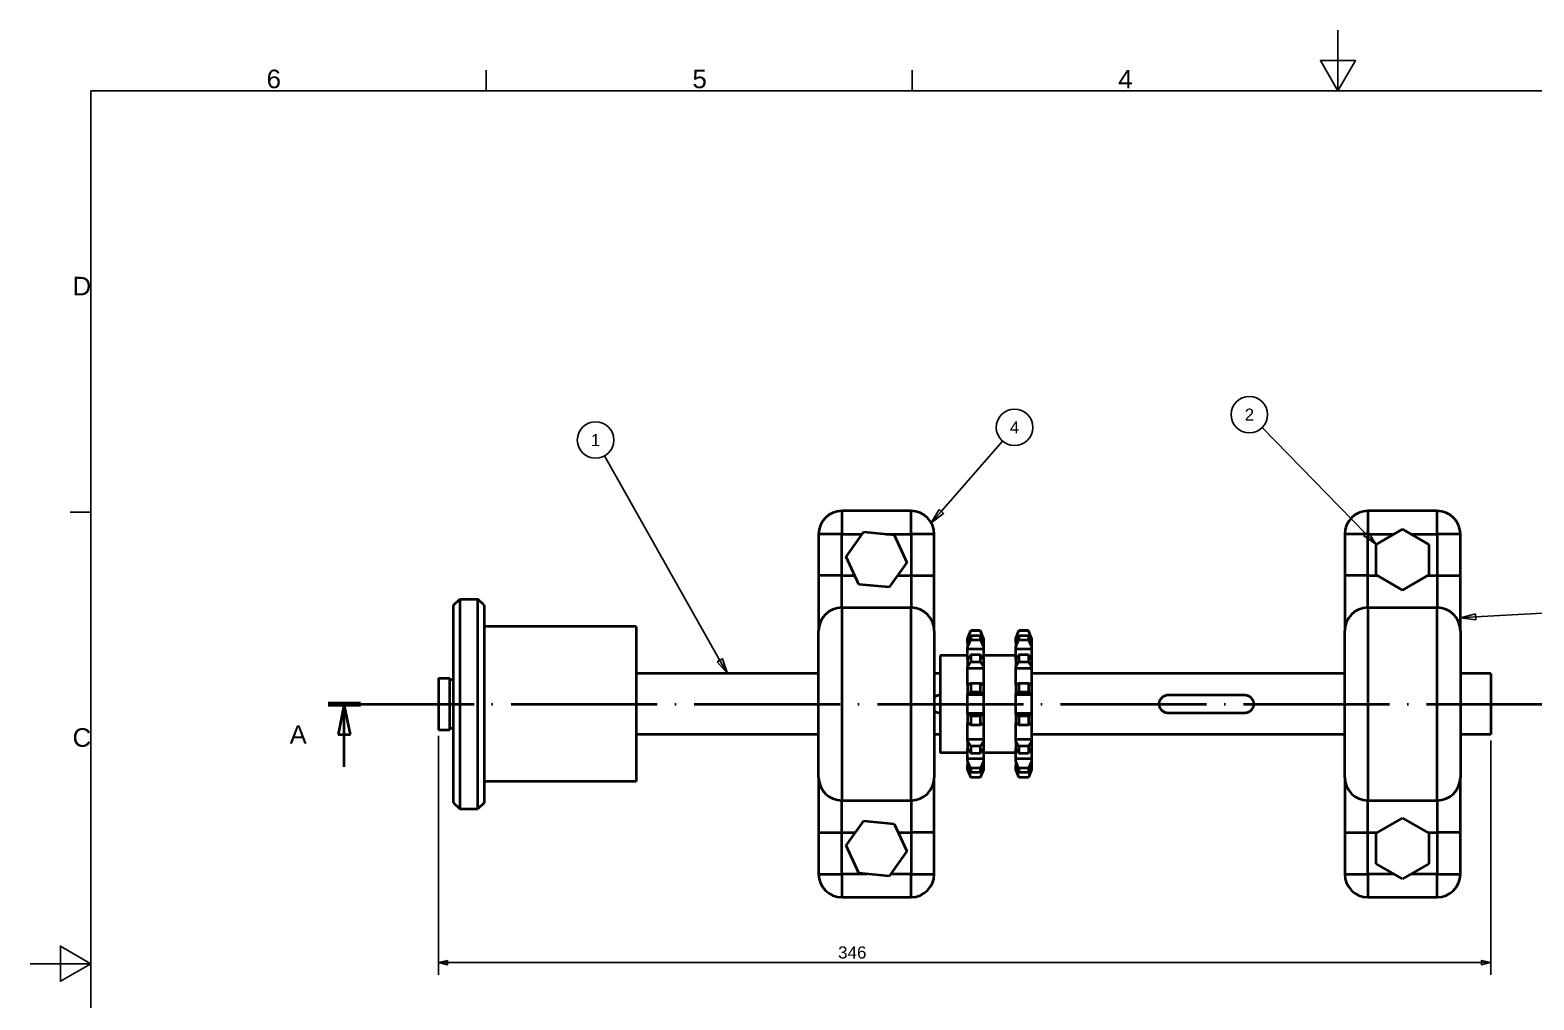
# Paper-space layout 'Middle Roller' of a CAD drawing. Header units: millimetres. Extents: x -10 to 420, y -10 to 297.
# Drawn here: x -9.6 to 237.6, y 137.9 to 297.4 of the extents above; entities that cross this region are included whole.
import ezdxf

# ---------------------------------------------------------------- set-up
doc = ezdxf.new("R2010")
doc.units = ezdxf.units.MM
doc.linetypes.add('ACAD_ISO04W100', pattern=[30, 24, -3, 0, -3])
doc.linetypes.add('ACAD_ISO09W100', pattern=[45, 24, -3, 6, -3, 6, -3])
for name, color, linetype, lineweight in [('2dTransBorder', 255, 'Continuous', 35), ('Dimensions', 5, 'Continuous', 25), ('Leader Lines', 5, 'Continuous', 25), ('Section View Lines', 255, 'ACAD_ISO09W100', 70), ('Tangent Edges', 255, 'Continuous', 50), ('Visible Edges', 255, 'Continuous', 50)]:
    doc.layers.add(name, color=color, linetype=linetype, lineweight=lineweight)
doc.layers.add('Title', color=7, linetype='Continuous')
doc.styles.add('Current-ISO', font='ARIAL.TTF')
doc.styles.add('Text Style29', font='ARIAL.TTF')
doc.styles.add('Text Style31', font='ARIAL.TTF')
doc.styles.add('Text Style5', font='ARIAL.TTF')

# ---------------------------------------------------------------- blocks, each defined once
blk = doc.blocks.new('2dTransSection0')
at = {"color": 179}
for points in [[(47.66, 186.19), (46.66, 191.19), (45.66, 186.19), (47.66, 186.19)], [(251.11, 186.19), (250.11, 191.19), (249.11, 186.19), (251.11, 186.19)]]:
    blk.add_solid(points, dxfattribs=at)
at = {"layer": 'Section View Lines', "color": 179, "linetype": 'ACAD_ISO04W100', "lineweight": 35, "true_color": 0x262659}
for p, q in [((43.99, 191.19), (252.78, 191.19)), ((46.66, 191.19), (45.66, 186.19)), ((46.66, 186.19), (46.66, 191.19)), ((47.66, 186.19), (46.66, 191.19)), ((250.11, 191.19), (249.11, 186.19)), ((250.11, 186.19), (250.11, 191.19)), ((251.11, 186.19), (250.11, 191.19)), ((45.66, 186.19), (47.66, 186.19)), ((46.66, 180.84), (46.66, 186.19)), ((249.11, 186.19), (251.11, 186.19)), ((250.11, 180.84), (250.11, 186.19))]:
    blk.add_line(p, q, dxfattribs=at)
at = {"layer": 'Section View Lines', "color": 179, "linetype": 'ACAD_ISO04W100', "lineweight": 70, "true_color": 0x262659}
for p, q in [((43.99, 191.19), (49.33, 191.19)), ((247.44, 191.19), (252.78, 191.19))]:
    blk.add_line(p, q, dxfattribs=at)
at = {"layer": 'Section View Lines', "color": 179, "linetype": 'ACAD_ISO04W100', "lineweight": 35, "true_color": 0x262659}
for points in [[(47.66, 186.19), (46.66, 191.19), (45.66, 186.19), (47.66, 186.19)], [(251.11, 186.19), (250.11, 191.19), (249.11, 186.19), (251.11, 186.19)]]:
    blk.add_lwpolyline(points, dxfattribs=at)
at = {"layer": 'Section View Lines', "color": 178, "linetype": 'ACAD_ISO04W100', "lineweight": 35, "true_color": 0x000002, "char_height": 3, "attachment_point": 7, "style": 'Text Style31'}
for insert in [(37.68, 184.69), (256.28, 184.69)]:
    blk.add_mtext('A', dxfattribs=dict(at, insert=insert))
blk = doc.blocks.new('2dTransSymbol15')
at = {"color": 179}
for points in [[(63.63, 149.03), (62.13, 148.68), (63.63, 148.33), (63.63, 149.03)], [(233.63, 148.33), (235.13, 148.68), (233.63, 149.03), (233.63, 148.33)]]:
    blk.add_solid(points, dxfattribs=at)
at = {"layer": 'Dimensions', "color": 179, "linetype": 'Continuous', "lineweight": 25, "true_color": 0x262659}
for p, q in [((62.13, 185.94), (62.13, 146.68)), ((235.13, 185.19), (235.13, 146.68)), ((63.63, 149.03), (62.13, 148.68)), ((63.63, 148.68), (62.13, 148.68)), ((62.13, 148.68), (63.63, 148.33)), ((63.63, 148.33), (63.63, 149.03)), ((233.63, 148.68), (63.63, 148.68)), ((235.13, 148.68), (233.63, 149.03)), ((233.63, 149.03), (233.63, 148.33)), ((233.63, 148.68), (235.13, 148.68)), ((233.63, 148.33), (235.13, 148.68))]:
    blk.add_line(p, q, dxfattribs=at)
for points in [[(63.63, 149.03), (62.13, 148.68), (63.63, 148.33), (63.63, 149.03)], [(233.63, 148.33), (235.13, 148.68), (233.63, 149.03), (233.63, 148.33)]]:
    blk.add_lwpolyline(points, dxfattribs=at)
at = {"layer": 'Dimensions', "color": 18, "linetype": 'Continuous', "lineweight": 25, "true_color": 0x000000, "insert": (127.83, 149.32), "char_height": 2, "attachment_point": 7, "style": 'Text Style5'}
blk.add_mtext('346', dxfattribs=at)
blk = doc.blocks.new('2dTransSymbol19')
at = {"color": 179}
blk.add_solid([(107.97, 198.12), (109.63, 196.19), (108.84, 198.62), (107.97, 198.12)], dxfattribs=at)
at = {"layer": 'Leader Lines', "color": 179, "linetype": 'Continuous', "lineweight": 25, "true_color": 0x262659}
for p, q in [((108.4, 198.37), (89.44, 231.99)), ((108.84, 198.62), (107.97, 198.12)), ((107.97, 198.12), (109.63, 196.19)), ((108.4, 198.37), (109.63, 196.19)), ((109.63, 196.19), (108.84, 198.62))]:
    blk.add_line(p, q, dxfattribs=at)
blk.add_lwpolyline([(107.97, 198.12), (109.63, 196.19), (108.84, 198.62), (107.97, 198.12)], dxfattribs=at)
blk.add_circle((87.96, 234.6), 3, dxfattribs=at)
at = {"layer": 'Leader Lines', "color": 18, "linetype": 'Continuous', "lineweight": 25, "true_color": 0x000000, "insert": (87.19, 233.59), "char_height": 2, "attachment_point": 7, "style": 'Text Style29'}
blk.add_mtext('1', dxfattribs=at)
blk = doc.blocks.new('2dTransSymbol20')
at = {"color": 179}
blk.add_solid([(232.6, 206.02), (230.13, 205.38), (232.66, 205.02), (232.6, 206.02)], dxfattribs=at)
at = {"layer": 'Leader Lines', "color": 179, "linetype": 'Continuous', "lineweight": 25, "true_color": 0x262659}
for p, q in [((232.6, 206.02), (230.13, 205.38)), ((232.63, 205.52), (230.13, 205.38)), ((230.13, 205.38), (232.66, 205.02)), ((232.66, 205.02), (232.6, 206.02)), ((232.63, 205.52), (245.68, 206.25))]:
    blk.add_line(p, q, dxfattribs=at)
blk.add_lwpolyline([(232.6, 206.02), (230.13, 205.38), (232.66, 205.02), (232.6, 206.02)], dxfattribs=at)
blk.add_circle((248.66, 206.42), 3, dxfattribs=at)
at = {"layer": 'Leader Lines', "linetype": 'Continuous', "lineweight": 25, "insert": (247.89, 205.42), "char_height": 2, "attachment_point": 7, "style": 'Text Style29'}
blk.add_mtext('4', dxfattribs=at)
blk = doc.blocks.new('2dTransSymbol21')
at = {"color": 179}
blk.add_solid([(214.2, 218.88), (216.3, 217.44), (214.91, 219.58), (214.2, 218.88)], dxfattribs=at)
at = {"layer": 'Leader Lines', "color": 179, "linetype": 'Continuous', "lineweight": 25, "true_color": 0x262659}
for p, q in [((214.55, 219.23), (197.53, 236.63)), ((214.91, 219.58), (214.2, 218.88)), ((214.2, 218.88), (216.3, 217.44)), ((214.55, 219.23), (216.3, 217.44)), ((216.3, 217.44), (214.91, 219.58))]:
    blk.add_line(p, q, dxfattribs=at)
blk.add_lwpolyline([(214.2, 218.88), (216.3, 217.44), (214.91, 219.58), (214.2, 218.88)], dxfattribs=at)
blk.add_circle((195.44, 238.77), 3, dxfattribs=at)
at = {"layer": 'Leader Lines', "linetype": 'Continuous', "lineweight": 25, "insert": (194.67, 237.77), "char_height": 2, "attachment_point": 7, "style": 'Text Style29'}
blk.add_mtext('2', dxfattribs=at)
blk = doc.blocks.new('2dTransSymbol22')
at = {"color": 179}
blk.add_solid([(144.43, 223.19), (143.16, 220.97), (145.18, 222.53), (144.43, 223.19)], dxfattribs=at)
at = {"layer": 'Leader Lines', "color": 179, "linetype": 'Continuous', "lineweight": 25, "true_color": 0x262659}
for p, q in [((144.8, 222.86), (154.87, 234.42)), ((144.43, 223.19), (143.16, 220.97)), ((144.8, 222.86), (143.16, 220.97)), ((143.16, 220.97), (145.18, 222.53)), ((145.18, 222.53), (144.43, 223.19))]:
    blk.add_line(p, q, dxfattribs=at)
blk.add_lwpolyline([(144.43, 223.19), (143.16, 220.97), (145.18, 222.53), (144.43, 223.19)], dxfattribs=at)
blk.add_circle((156.84, 236.68), 3, dxfattribs=at)
at = {"layer": 'Leader Lines', "linetype": 'Continuous', "lineweight": 25, "insert": (156.06, 235.68), "char_height": 2, "attachment_point": 7, "style": 'Text Style29'}
blk.add_mtext('4', dxfattribs=at)
blk = doc.blocks.new('Default Border')
at = {"layer": '2dTransBorder', "color": 179, "linetype": 'Continuous', "lineweight": 25, "true_color": 0x262659}
for points in [[(210, 302), (210, 292), (207.11, 297), (212.89, 297), (210, 292)], [(70, 292), (70, 295.4)], [(140, 292), (140, 295.4)], [(5, 5), (5, 292), (415, 292), (415, 5), (5, 5)], [(5, 222.75), (1.6, 222.75)], [(-5, 148.5), (5, 148.5), (0, 151.39), (0, 145.61), (5, 148.5)]]:
    blk.add_lwpolyline(points, dxfattribs=at)
at = {"layer": '2dTransBorder', "color": 179, "lineweight": 211, "char_height": 3.05, "attachment_point": 7, "style": 'Current-ISO'}
for s, insert in [('6', (33.88, 292.4)), ('5', (103.88, 292.4)), ('4', (173.88, 292.4)), ('D', (1.98, 258.38)), ('C', (1.98, 184.12))]:
    blk.add_mtext(s, dxfattribs=dict(at, insert=insert))
blk = doc.blocks.new('Title')
at = {"layer": '2dTransBorder'}
blk.add_blockref('Default Border', (-5, -5), dxfattribs=at)

psp = doc.layouts.new('Middle Roller')

# ---------------------------------------------------------------- linework, layer by layer
at = {"layer": 'Tangent Edges', "color": 179, "linetype": 'Continuous', "lineweight": 35, "true_color": 0x262659}
for p, q in [((135.22, 218.33), (123.82, 218.33)), ((221.72, 218.33), (210.32, 218.33)), ((120.02, 214.53), (120.02, 207.72)), ((139.02, 207.72), (139.02, 214.53)), ((206.52, 214.53), (206.52, 207.72)), ((225.52, 207.72), (225.52, 214.53)), ((120.02, 207.72), (120.02, 198.63)), ((139.02, 198.63), (139.02, 207.72)), ((206.52, 207.72), (206.52, 198.63)), ((225.52, 198.63), (225.52, 207.72)), ((139.02, 198.63), (139.02, 174.53)), ((145.04, 198.65), (146.6, 198.65)), ((225.52, 198.63), (225.52, 174.53)), ((144.52, 196.96), (144.52, 197.34)), ((144.52, 196.62), (144.52, 196.96)), ((144.52, 195.58), (144.52, 195.94)), ((144.52, 193.9), (144.52, 195.58)), ((146.6, 197.77), (145.04, 197.77)), ((145.04, 197.14), (146.6, 197.14)), ((147.12, 197.34), (147.12, 196.96)), ((147.12, 196.96), (147.12, 196.62)), ((147.12, 195.94), (147.12, 195.58)), ((147.12, 195.58), (147.12, 193.9)), ((152.42, 196.62), (152.42, 196.96)), ((152.42, 195.58), (152.42, 195.94)), ((152.42, 193.9), (152.42, 195.58)), ((154.5, 197.77), (152.94, 197.77)), ((152.94, 197.14), (154.5, 197.14)), ((155.02, 197.34), (155.02, 196.96)), ((155.02, 196.96), (155.02, 196.62)), ((155.02, 195.94), (155.02, 195.58)), ((155.02, 195.58), (155.02, 193.9)), ((146.6, 194.68), (145.04, 194.68)), ((145.04, 193.54), (146.6, 193.54)), ((154.5, 194.68), (152.94, 194.68)), ((152.94, 193.54), (154.5, 193.54)), ((144.52, 192.43), (144.52, 192.68)), ((144.52, 189.74), (144.52, 192.43)), ((147.12, 192.68), (147.12, 192.43)), ((147.12, 192.43), (147.12, 189.74)), ((152.42, 192.43), (152.42, 192.68)), ((152.42, 189.74), (152.42, 192.43)), ((155.02, 192.68), (155.02, 192.43)), ((155.02, 192.43), (155.02, 189.74)), ((144.52, 188.12), (144.52, 188.22)), ((144.52, 185.05), (144.52, 188.12)), ((146.6, 189.98), (145.04, 189.98)), ((145.04, 188.56), (146.6, 188.56)), ((147.12, 188.22), (147.12, 188.12)), ((147.12, 188.12), (147.12, 185.05)), ((152.42, 188.12), (152.42, 188.22)), ((152.42, 185.05), (152.42, 188.12)), ((154.5, 189.98), (152.94, 189.98)), ((152.94, 188.56), (154.5, 188.56)), ((155.02, 188.22), (155.02, 188.12)), ((155.02, 188.12), (155.02, 185.05)), ((144.52, 184.95), (144.52, 185.05)), ((144.52, 180.74), (144.52, 183.43)), ((146.6, 184.61), (145.04, 184.61)), ((145.04, 183.18), (146.6, 183.18)), ((147.12, 185.05), (147.12, 184.95)), ((147.12, 183.43), (147.12, 180.74)), ((152.42, 184.95), (152.42, 185.05)), ((152.42, 180.74), (152.42, 183.43)), ((154.5, 184.61), (152.94, 184.61)), ((152.94, 183.18), (154.5, 183.18)), ((155.02, 185.05), (155.02, 184.95)), ((155.02, 183.43), (155.02, 180.74)), ((144.52, 180.48), (144.52, 180.74)), ((147.12, 180.74), (147.12, 180.48)), ((152.42, 180.48), (152.42, 180.74)), ((155.02, 180.74), (155.02, 180.48)), ((144.52, 177.58), (144.52, 179.26)), ((146.6, 179.63), (145.04, 179.63)), ((145.04, 178.49), (146.6, 178.49)), ((147.12, 179.26), (147.12, 177.58)), ((152.42, 177.58), (152.42, 179.26)), ((154.5, 179.63), (152.94, 179.63)), ((152.94, 178.49), (154.5, 178.49)), ((155.02, 179.26), (155.02, 177.58)), ((144.52, 177.23), (144.52, 177.58)), ((144.52, 176.21), (144.52, 176.55)), ((144.52, 175.82), (144.52, 176.21)), ((146.6, 176.03), (145.04, 176.03)), ((147.12, 177.58), (147.12, 177.23)), ((147.12, 176.55), (147.12, 176.21)), ((147.12, 176.21), (147.12, 175.82)), ((152.42, 177.23), (152.42, 177.58)), ((152.42, 176.21), (152.42, 176.55)), ((152.42, 175.82), (152.42, 176.21)), ((154.5, 176.03), (152.94, 176.03)), ((155.02, 177.58), (155.02, 177.23)), ((155.02, 176.55), (155.02, 176.21)), ((155.02, 176.21), (155.02, 175.82)), ((120.02, 174.53), (120.02, 165.45)), ((139.02, 165.45), (139.02, 174.53)), ((145.04, 175.39), (146.6, 175.39)), ((146.6, 174.51), (145.04, 174.51)), ((152.94, 175.39), (154.5, 175.39)), ((154.5, 174.51), (152.94, 174.51)), ((206.52, 174.53), (206.52, 165.45)), ((225.52, 165.45), (225.52, 174.53)), ((120.02, 165.45), (120.02, 158.63)), ((139.02, 158.63), (139.02, 165.45)), ((206.52, 165.45), (206.52, 158.63)), ((225.52, 158.63), (225.52, 165.45)), ((123.82, 154.83), (135.22, 154.83)), ((210.32, 154.83), (221.72, 154.83))]:
    psp.add_line(p, q, dxfattribs=at).dxf.unprotected_set("ltscale", 0)
at = {"layer": 'Tangent Edges', "color": 179, "linetype": 'Continuous', "lineweight": 35, "true_color": 0x1a1a3e}
for p, q in [((123.82, 218.33), (123.82, 214.53)), ((135.22, 214.53), (135.22, 218.33)), ((210.32, 218.33), (210.32, 214.53)), ((221.72, 214.53), (221.72, 218.33)), ((123.82, 214.53), (120.02, 214.53)), ((123.82, 207.72), (123.82, 214.53)), ((123.82, 214.53), (127.19, 214.53)), ((131.11, 214.53), (135.22, 214.53)), ((139.02, 214.53), (135.22, 214.53)), ((135.22, 214.53), (135.22, 207.72)), ((210.32, 214.53), (206.52, 214.53)), ((210.32, 207.72), (210.32, 214.53)), ((210.32, 214.53), (214.64, 214.53)), ((217.41, 214.53), (221.72, 214.53)), ((225.52, 214.53), (221.72, 214.53)), ((221.72, 214.53), (221.72, 207.72)), ((123.82, 207.72), (120.02, 207.72)), ((123.82, 207.72), (125.96, 207.72)), ((123.82, 202.43), (123.82, 207.72)), ((132.97, 207.72), (135.22, 207.72)), ((135.22, 207.72), (135.22, 202.43)), ((135.22, 207.72), (139.02, 207.72)), ((210.32, 207.72), (206.52, 207.72)), ((210.32, 207.72), (211.89, 207.72)), ((210.32, 202.43), (210.32, 207.72)), ((220.15, 207.72), (221.72, 207.72)), ((221.72, 207.72), (221.72, 202.43)), ((221.72, 207.72), (225.52, 207.72)), ((123.82, 202.43), (123.82, 170.73)), ((135.22, 170.73), (135.22, 202.43)), ((210.32, 202.43), (210.32, 170.73)), ((221.72, 170.73), (221.72, 202.43)), ((144.67, 196.96), (144.52, 196.96)), ((147.12, 195.58), (144.52, 195.58)), ((147.12, 196.96), (146.97, 196.96)), ((152.57, 196.96), (152.42, 196.96)), ((155.02, 195.58), (152.42, 195.58)), ((155.02, 196.96), (154.87, 196.96)), ((147.12, 192.43), (144.52, 192.43)), ((155.02, 192.43), (152.42, 192.43)), ((147.12, 188.12), (144.52, 188.12)), ((155.02, 188.12), (152.42, 188.12)), ((147.12, 185.05), (144.52, 185.05)), ((155.02, 185.05), (152.42, 185.05)), ((147.12, 180.74), (144.52, 180.74)), ((155.02, 180.74), (152.42, 180.74)), ((147.12, 177.58), (144.52, 177.58)), ((144.67, 176.21), (144.52, 176.21)), ((147.12, 176.21), (146.97, 176.21)), ((155.02, 177.58), (152.42, 177.58)), ((152.57, 176.21), (152.42, 176.21)), ((155.02, 176.21), (154.87, 176.21)), ((123.82, 165.45), (123.82, 170.73)), ((135.22, 170.73), (135.22, 165.45)), ((210.32, 165.45), (210.32, 170.73)), ((221.72, 170.73), (221.72, 165.45)), ((120.02, 165.45), (123.82, 165.45)), ((123.82, 165.45), (126.07, 165.45)), ((123.82, 158.63), (123.82, 165.45)), ((133.09, 165.45), (135.22, 165.45)), ((135.22, 165.45), (135.22, 158.63)), ((139.02, 165.45), (135.22, 165.45)), ((206.52, 165.45), (210.32, 165.45)), ((210.32, 165.45), (211.89, 165.45)), ((210.32, 158.63), (210.32, 165.45)), ((220.15, 165.45), (221.72, 165.45)), ((221.72, 165.45), (221.72, 158.63)), ((225.52, 165.45), (221.72, 165.45)), ((120.02, 158.63), (123.82, 158.63)), ((127.93, 158.63), (123.82, 158.63)), ((123.82, 158.63), (123.82, 154.83)), ((135.22, 158.63), (131.85, 158.63)), ((135.22, 154.83), (135.22, 158.63)), ((135.22, 158.63), (139.02, 158.63)), ((206.52, 158.63), (210.32, 158.63)), ((214.64, 158.63), (210.32, 158.63)), ((210.32, 158.63), (210.32, 154.83)), ((221.72, 158.63), (217.41, 158.63)), ((221.72, 154.83), (221.72, 158.63)), ((221.72, 158.63), (225.52, 158.63))]:
    psp.add_line(p, q, dxfattribs=at).dxf.unprotected_set("ltscale", 0)
at = {"layer": 'Tangent Edges', "color": 179, "linetype": 'Continuous', "lineweight": 35, "true_color": 0x262659}
for points in [[(144.52, 197.34), (144.54, 197.4), (144.56, 197.45), (144.58, 197.5), (144.6, 197.55), (144.63, 197.6), (144.65, 197.66), (144.67, 197.71), (144.69, 197.76), (144.71, 197.82), (144.73, 197.87), (144.75, 197.92), (144.77, 197.98), (144.8, 198.03), (144.82, 198.09), (144.84, 198.14), (144.86, 198.2), (144.88, 198.25), (144.91, 198.31), (144.93, 198.37), (144.95, 198.42), (144.97, 198.48), (145, 198.54), (145.02, 198.59), (145.04, 198.65)], [(146.6, 198.65), (146.62, 198.59), (146.65, 198.54), (146.67, 198.48), (146.69, 198.42), (146.72, 198.37), (146.74, 198.31), (146.76, 198.25), (146.78, 198.2), (146.8, 198.14), (146.83, 198.09), (146.85, 198.03), (146.87, 197.98), (146.89, 197.92), (146.91, 197.87), (146.93, 197.82), (146.95, 197.76), (146.98, 197.71), (147, 197.66), (147.02, 197.6), (147.04, 197.55), (147.06, 197.5), (147.08, 197.45), (147.1, 197.4), (147.12, 197.34)], [(145.04, 197.77), (145.02, 197.72), (145, 197.67), (144.97, 197.62), (144.95, 197.57), (144.93, 197.52), (144.91, 197.47), (144.88, 197.42), (144.86, 197.37), (144.84, 197.32), (144.82, 197.28), (144.8, 197.23), (144.77, 197.18), (144.75, 197.13), (144.73, 197.08), (144.71, 197.04), (144.69, 196.99), (144.67, 196.94), (144.65, 196.89), (144.63, 196.85), (144.6, 196.8), (144.58, 196.75), (144.56, 196.71), (144.54, 196.66), (144.52, 196.62)], [(144.52, 195.94), (144.54, 195.99), (144.56, 196.04), (144.58, 196.08), (144.6, 196.13), (144.63, 196.18), (144.65, 196.23), (144.67, 196.28), (144.69, 196.32), (144.71, 196.37), (144.73, 196.42), (144.75, 196.47), (144.77, 196.52), (144.8, 196.57), (144.82, 196.62), (144.84, 196.67), (144.86, 196.72), (144.88, 196.77), (144.91, 196.83), (144.93, 196.88), (144.95, 196.93), (144.97, 196.98), (145, 197.03), (145.02, 197.09), (145.04, 197.14)], [(147.12, 196.62), (147.1, 196.66), (147.08, 196.71), (147.06, 196.75), (147.04, 196.8), (147.02, 196.85), (147, 196.89), (146.98, 196.94), (146.95, 196.99), (146.93, 197.04), (146.91, 197.08), (146.89, 197.13), (146.87, 197.18), (146.85, 197.23), (146.83, 197.28), (146.8, 197.32), (146.78, 197.37), (146.76, 197.42), (146.74, 197.47), (146.72, 197.52), (146.69, 197.57), (146.67, 197.62), (146.65, 197.67), (146.62, 197.72), (146.6, 197.77)], [(146.6, 197.14), (146.62, 197.09), (146.65, 197.03), (146.67, 196.98), (146.69, 196.93), (146.72, 196.88), (146.74, 196.83), (146.76, 196.77), (146.78, 196.72), (146.8, 196.67), (146.83, 196.62), (146.85, 196.57), (146.87, 196.52), (146.89, 196.47), (146.91, 196.42), (146.93, 196.37), (146.95, 196.32), (146.98, 196.28), (147, 196.23), (147.02, 196.18), (147.04, 196.13), (147.06, 196.08), (147.08, 196.04), (147.1, 195.99), (147.12, 195.94)], [(152.94, 197.77), (152.92, 197.72), (152.9, 197.67), (152.87, 197.62), (152.85, 197.57), (152.83, 197.52), (152.81, 197.47), (152.78, 197.42), (152.76, 197.37), (152.74, 197.32), (152.72, 197.28), (152.7, 197.23), (152.67, 197.18), (152.65, 197.13), (152.63, 197.08), (152.61, 197.04), (152.59, 196.99), (152.57, 196.94), (152.55, 196.89), (152.53, 196.85), (152.5, 196.8), (152.48, 196.75), (152.46, 196.71), (152.44, 196.66), (152.42, 196.62)], [(152.42, 195.94), (152.44, 195.99), (152.46, 196.04), (152.48, 196.08), (152.5, 196.13), (152.53, 196.18), (152.55, 196.23), (152.57, 196.28), (152.59, 196.32), (152.61, 196.37), (152.63, 196.42), (152.65, 196.47), (152.67, 196.52), (152.7, 196.57), (152.72, 196.62), (152.74, 196.67), (152.76, 196.72), (152.78, 196.77), (152.81, 196.83), (152.83, 196.88), (152.85, 196.93), (152.87, 196.98), (152.9, 197.03), (152.92, 197.09), (152.94, 197.14)], [(155.02, 196.62), (155, 196.66), (154.98, 196.71), (154.96, 196.75), (154.94, 196.8), (154.92, 196.85), (154.9, 196.89), (154.88, 196.94), (154.85, 196.99), (154.83, 197.04), (154.81, 197.08), (154.79, 197.13), (154.77, 197.18), (154.75, 197.23), (154.73, 197.28), (154.7, 197.32), (154.68, 197.37), (154.66, 197.42), (154.64, 197.47), (154.62, 197.52), (154.59, 197.57), (154.57, 197.62), (154.55, 197.67), (154.52, 197.72), (154.5, 197.77)], [(154.5, 197.14), (154.52, 197.09), (154.55, 197.03), (154.57, 196.98), (154.59, 196.93), (154.62, 196.88), (154.64, 196.83), (154.66, 196.77), (154.68, 196.72), (154.7, 196.67), (154.73, 196.62), (154.75, 196.57), (154.77, 196.52), (154.79, 196.47), (154.81, 196.42), (154.83, 196.37), (154.85, 196.32), (154.88, 196.28), (154.9, 196.23), (154.92, 196.18), (154.94, 196.13), (154.96, 196.08), (154.98, 196.04), (155, 195.99), (155.02, 195.94)], [(145.04, 194.68), (145.02, 194.64), (145, 194.61), (144.97, 194.58), (144.95, 194.54), (144.93, 194.51), (144.91, 194.48), (144.88, 194.44), (144.86, 194.41), (144.84, 194.38), (144.82, 194.34), (144.8, 194.31), (144.77, 194.28), (144.75, 194.25), (144.73, 194.22), (144.71, 194.18), (144.69, 194.15), (144.67, 194.12), (144.65, 194.09), (144.63, 194.06), (144.6, 194.03), (144.58, 193.99), (144.56, 193.96), (144.54, 193.93), (144.52, 193.9)], [(144.52, 192.68), (144.54, 192.72), (144.56, 192.75), (144.58, 192.78), (144.6, 192.82), (144.63, 192.85), (144.65, 192.89), (144.67, 192.92), (144.69, 192.96), (144.71, 192.99), (144.73, 193.03), (144.75, 193.06), (144.77, 193.1), (144.8, 193.13), (144.82, 193.17), (144.84, 193.2), (144.86, 193.24), (144.88, 193.28), (144.91, 193.31), (144.93, 193.35), (144.95, 193.39), (144.97, 193.42), (145, 193.46), (145.02, 193.5), (145.04, 193.54)], [(147.12, 193.9), (147.1, 193.93), (147.08, 193.96), (147.06, 193.99), (147.04, 194.03), (147.02, 194.06), (147, 194.09), (146.98, 194.12), (146.95, 194.15), (146.93, 194.18), (146.91, 194.22), (146.89, 194.25), (146.87, 194.28), (146.85, 194.31), (146.83, 194.34), (146.8, 194.38), (146.78, 194.41), (146.76, 194.44), (146.74, 194.48), (146.72, 194.51), (146.69, 194.54), (146.67, 194.58), (146.65, 194.61), (146.62, 194.64), (146.6, 194.68)], [(146.6, 193.54), (146.62, 193.5), (146.65, 193.46), (146.67, 193.42), (146.69, 193.39), (146.72, 193.35), (146.74, 193.31), (146.76, 193.28), (146.78, 193.24), (146.8, 193.2), (146.83, 193.17), (146.85, 193.13), (146.87, 193.1), (146.89, 193.06), (146.91, 193.03), (146.93, 192.99), (146.95, 192.96), (146.98, 192.92), (147, 192.89), (147.02, 192.85), (147.04, 192.82), (147.06, 192.78), (147.08, 192.75), (147.1, 192.72), (147.12, 192.68)], [(152.94, 194.68), (152.92, 194.64), (152.9, 194.61), (152.87, 194.58), (152.85, 194.54), (152.83, 194.51), (152.81, 194.48), (152.78, 194.44), (152.76, 194.41), (152.74, 194.38), (152.72, 194.34), (152.7, 194.31), (152.67, 194.28), (152.65, 194.25), (152.63, 194.22), (152.61, 194.18), (152.59, 194.15), (152.57, 194.12), (152.55, 194.09), (152.53, 194.06), (152.5, 194.03), (152.48, 193.99), (152.46, 193.96), (152.44, 193.93), (152.42, 193.9)], [(152.42, 192.68), (152.44, 192.72), (152.46, 192.75), (152.48, 192.78), (152.5, 192.82), (152.53, 192.85), (152.55, 192.89), (152.57, 192.92), (152.59, 192.96), (152.61, 192.99), (152.63, 193.03), (152.65, 193.06), (152.67, 193.1), (152.7, 193.13), (152.72, 193.17), (152.74, 193.2), (152.76, 193.24), (152.78, 193.28), (152.81, 193.31), (152.83, 193.35), (152.85, 193.39), (152.87, 193.42), (152.9, 193.46), (152.92, 193.5), (152.94, 193.54)], [(155.02, 193.9), (155, 193.93), (154.98, 193.96), (154.96, 193.99), (154.94, 194.03), (154.92, 194.06), (154.9, 194.09), (154.88, 194.12), (154.85, 194.15), (154.83, 194.18), (154.81, 194.22), (154.79, 194.25), (154.77, 194.28), (154.75, 194.31), (154.73, 194.34), (154.7, 194.38), (154.68, 194.41), (154.66, 194.44), (154.64, 194.48), (154.62, 194.51), (154.59, 194.54), (154.57, 194.58), (154.55, 194.61), (154.52, 194.64), (154.5, 194.68)], [(154.5, 193.54), (154.52, 193.5), (154.55, 193.46), (154.57, 193.42), (154.59, 193.39), (154.62, 193.35), (154.64, 193.31), (154.66, 193.28), (154.68, 193.24), (154.7, 193.2), (154.73, 193.17), (154.75, 193.13), (154.77, 193.1), (154.79, 193.06), (154.81, 193.03), (154.83, 192.99), (154.85, 192.96), (154.88, 192.92), (154.9, 192.89), (154.92, 192.85), (154.94, 192.82), (154.96, 192.78), (154.98, 192.75), (155, 192.72), (155.02, 192.68)], [(145.04, 189.98), (145.02, 189.97), (145, 189.96), (144.97, 189.95), (144.95, 189.94), (144.93, 189.93), (144.91, 189.92), (144.88, 189.91), (144.86, 189.9), (144.84, 189.89), (144.82, 189.88), (144.8, 189.87), (144.77, 189.86), (144.75, 189.85), (144.73, 189.84), (144.71, 189.83), (144.69, 189.82), (144.67, 189.81), (144.65, 189.8), (144.63, 189.79), (144.6, 189.78), (144.58, 189.77), (144.56, 189.76), (144.54, 189.75), (144.52, 189.74)], [(144.52, 188.22), (144.54, 188.23), (144.56, 188.24), (144.58, 188.26), (144.6, 188.27), (144.63, 188.28), (144.65, 188.3), (144.67, 188.31), (144.69, 188.33), (144.71, 188.34), (144.73, 188.35), (144.75, 188.37), (144.77, 188.38), (144.8, 188.4), (144.82, 188.41), (144.84, 188.42), (144.86, 188.44), (144.88, 188.45), (144.91, 188.47), (144.93, 188.48), (144.95, 188.5), (144.97, 188.51), (145, 188.53), (145.02, 188.54), (145.04, 188.56)], [(147.12, 189.74), (147.1, 189.75), (147.08, 189.76), (147.06, 189.77), (147.04, 189.78), (147.02, 189.79), (147, 189.8), (146.98, 189.81), (146.95, 189.82), (146.93, 189.83), (146.91, 189.84), (146.89, 189.85), (146.87, 189.86), (146.85, 189.87), (146.83, 189.88), (146.8, 189.89), (146.78, 189.9), (146.76, 189.91), (146.74, 189.92), (146.72, 189.93), (146.69, 189.94), (146.67, 189.95), (146.65, 189.96), (146.62, 189.97), (146.6, 189.98)], [(146.6, 188.56), (146.62, 188.54), (146.65, 188.53), (146.67, 188.51), (146.69, 188.5), (146.72, 188.48), (146.74, 188.47), (146.76, 188.45), (146.78, 188.44), (146.8, 188.42), (146.83, 188.41), (146.85, 188.4), (146.87, 188.38), (146.89, 188.37), (146.91, 188.35), (146.93, 188.34), (146.95, 188.33), (146.98, 188.31), (147, 188.3), (147.02, 188.28), (147.04, 188.27), (147.06, 188.26), (147.08, 188.24), (147.1, 188.23), (147.12, 188.22)], [(152.94, 189.98), (152.92, 189.97), (152.9, 189.96), (152.87, 189.95), (152.85, 189.94), (152.83, 189.93), (152.81, 189.92), (152.78, 189.91), (152.76, 189.9), (152.74, 189.89), (152.72, 189.88), (152.7, 189.87), (152.67, 189.86), (152.65, 189.85), (152.63, 189.84), (152.61, 189.83), (152.59, 189.82), (152.57, 189.81), (152.55, 189.8), (152.53, 189.79), (152.5, 189.78), (152.48, 189.77), (152.46, 189.76), (152.44, 189.75), (152.42, 189.74)], [(152.42, 188.22), (152.44, 188.23), (152.46, 188.24), (152.48, 188.26), (152.5, 188.27), (152.53, 188.28), (152.55, 188.3), (152.57, 188.31), (152.59, 188.33), (152.61, 188.34), (152.63, 188.35), (152.65, 188.37), (152.67, 188.38), (152.7, 188.4), (152.72, 188.41), (152.74, 188.42), (152.76, 188.44), (152.78, 188.45), (152.81, 188.47), (152.83, 188.48), (152.85, 188.5), (152.87, 188.51), (152.9, 188.53), (152.92, 188.54), (152.94, 188.56)], [(155.02, 189.74), (155, 189.75), (154.98, 189.76), (154.96, 189.77), (154.94, 189.78), (154.92, 189.79), (154.9, 189.8), (154.88, 189.81), (154.85, 189.82), (154.83, 189.83), (154.81, 189.84), (154.79, 189.85), (154.77, 189.86), (154.75, 189.87), (154.73, 189.88), (154.7, 189.89), (154.68, 189.9), (154.66, 189.91), (154.64, 189.92), (154.62, 189.93), (154.59, 189.94), (154.57, 189.95), (154.55, 189.96), (154.52, 189.97), (154.5, 189.98)], [(154.5, 188.56), (154.52, 188.54), (154.55, 188.53), (154.57, 188.51), (154.59, 188.5), (154.62, 188.48), (154.64, 188.47), (154.66, 188.45), (154.68, 188.44), (154.7, 188.42), (154.73, 188.41), (154.75, 188.4), (154.77, 188.38), (154.79, 188.37), (154.81, 188.35), (154.83, 188.34), (154.85, 188.33), (154.88, 188.31), (154.9, 188.3), (154.92, 188.28), (154.94, 188.27), (154.96, 188.26), (154.98, 188.24), (155, 188.23), (155.02, 188.22)], [(145.04, 184.61), (145.02, 184.63), (145, 184.64), (144.97, 184.65), (144.95, 184.67), (144.93, 184.68), (144.91, 184.7), (144.88, 184.71), (144.86, 184.73), (144.84, 184.74), (144.82, 184.76), (144.8, 184.77), (144.77, 184.78), (144.75, 184.8), (144.73, 184.81), (144.71, 184.83), (144.69, 184.84), (144.67, 184.85), (144.65, 184.87), (144.63, 184.88), (144.6, 184.89), (144.58, 184.91), (144.56, 184.92), (144.54, 184.94), (144.52, 184.95)], [(144.52, 183.43), (144.54, 183.42), (144.56, 183.41), (144.58, 183.4), (144.6, 183.39), (144.63, 183.38), (144.65, 183.37), (144.67, 183.36), (144.69, 183.35), (144.71, 183.34), (144.73, 183.33), (144.75, 183.32), (144.77, 183.31), (144.8, 183.3), (144.82, 183.29), (144.84, 183.28), (144.86, 183.27), (144.88, 183.26), (144.91, 183.25), (144.93, 183.24), (144.95, 183.23), (144.97, 183.22), (145, 183.21), (145.02, 183.2), (145.04, 183.18)], [(147.12, 184.95), (147.1, 184.94), (147.08, 184.92), (147.06, 184.91), (147.04, 184.89), (147.02, 184.88), (147, 184.87), (146.98, 184.85), (146.95, 184.84), (146.93, 184.83), (146.91, 184.81), (146.89, 184.8), (146.87, 184.78), (146.85, 184.77), (146.83, 184.76), (146.8, 184.74), (146.78, 184.73), (146.76, 184.71), (146.74, 184.7), (146.72, 184.68), (146.69, 184.67), (146.67, 184.65), (146.65, 184.64), (146.62, 184.63), (146.6, 184.61)], [(146.6, 183.18), (146.62, 183.2), (146.65, 183.21), (146.67, 183.22), (146.69, 183.23), (146.72, 183.24), (146.74, 183.25), (146.76, 183.26), (146.78, 183.27), (146.8, 183.28), (146.83, 183.29), (146.85, 183.3), (146.87, 183.31), (146.89, 183.32), (146.91, 183.33), (146.93, 183.34), (146.95, 183.35), (146.98, 183.36), (147, 183.37), (147.02, 183.38), (147.04, 183.39), (147.06, 183.4), (147.08, 183.41), (147.1, 183.42), (147.12, 183.43)], [(152.94, 184.61), (152.92, 184.63), (152.9, 184.64), (152.87, 184.65), (152.85, 184.67), (152.83, 184.68), (152.81, 184.7), (152.78, 184.71), (152.76, 184.73), (152.74, 184.74), (152.72, 184.76), (152.7, 184.77), (152.67, 184.78), (152.65, 184.8), (152.63, 184.81), (152.61, 184.83), (152.59, 184.84), (152.57, 184.85), (152.55, 184.87), (152.53, 184.88), (152.5, 184.89), (152.48, 184.91), (152.46, 184.92), (152.44, 184.94), (152.42, 184.95)], [(152.42, 183.43), (152.44, 183.42), (152.46, 183.41), (152.48, 183.4), (152.5, 183.39), (152.53, 183.38), (152.55, 183.37), (152.57, 183.36), (152.59, 183.35), (152.61, 183.34), (152.63, 183.33), (152.65, 183.32), (152.67, 183.31), (152.7, 183.3), (152.72, 183.29), (152.74, 183.28), (152.76, 183.27), (152.78, 183.26), (152.81, 183.25), (152.83, 183.24), (152.85, 183.23), (152.87, 183.22), (152.9, 183.21), (152.92, 183.2), (152.94, 183.18)], [(155.02, 184.95), (155, 184.94), (154.98, 184.92), (154.96, 184.91), (154.94, 184.89), (154.92, 184.88), (154.9, 184.87), (154.88, 184.85), (154.85, 184.84), (154.83, 184.83), (154.81, 184.81), (154.79, 184.8), (154.77, 184.78), (154.75, 184.77), (154.73, 184.76), (154.7, 184.74), (154.68, 184.73), (154.66, 184.71), (154.64, 184.7), (154.62, 184.68), (154.59, 184.67), (154.57, 184.65), (154.55, 184.64), (154.52, 184.63), (154.5, 184.61)], [(154.5, 183.18), (154.52, 183.2), (154.55, 183.21), (154.57, 183.22), (154.59, 183.23), (154.62, 183.24), (154.64, 183.25), (154.66, 183.26), (154.68, 183.27), (154.7, 183.28), (154.73, 183.29), (154.75, 183.3), (154.77, 183.31), (154.79, 183.32), (154.81, 183.33), (154.83, 183.34), (154.85, 183.35), (154.88, 183.36), (154.9, 183.37), (154.92, 183.38), (154.94, 183.39), (154.96, 183.4), (154.98, 183.41), (155, 183.42), (155.02, 183.43)], [(145.04, 179.63), (145.02, 179.67), (145, 179.71), (144.97, 179.74), (144.95, 179.78), (144.93, 179.82), (144.91, 179.85), (144.88, 179.89), (144.86, 179.93), (144.84, 179.96), (144.82, 180), (144.8, 180.03), (144.77, 180.07), (144.75, 180.1), (144.73, 180.14), (144.71, 180.17), (144.69, 180.21), (144.67, 180.24), (144.65, 180.28), (144.63, 180.31), (144.6, 180.35), (144.58, 180.38), (144.56, 180.42), (144.54, 180.45), (144.52, 180.48)], [(147.12, 180.48), (147.1, 180.45), (147.08, 180.42), (147.06, 180.38), (147.04, 180.35), (147.02, 180.31), (147, 180.28), (146.98, 180.24), (146.95, 180.21), (146.93, 180.17), (146.91, 180.14), (146.89, 180.1), (146.87, 180.07), (146.85, 180.03), (146.83, 180), (146.8, 179.96), (146.78, 179.93), (146.76, 179.89), (146.74, 179.85), (146.72, 179.82), (146.69, 179.78), (146.67, 179.74), (146.65, 179.71), (146.62, 179.67), (146.6, 179.63)], [(152.94, 179.63), (152.92, 179.67), (152.9, 179.71), (152.87, 179.74), (152.85, 179.78), (152.83, 179.82), (152.81, 179.85), (152.78, 179.89), (152.76, 179.93), (152.74, 179.96), (152.72, 180), (152.7, 180.03), (152.67, 180.07), (152.65, 180.1), (152.63, 180.14), (152.61, 180.17), (152.59, 180.21), (152.57, 180.24), (152.55, 180.28), (152.53, 180.31), (152.5, 180.35), (152.48, 180.38), (152.46, 180.42), (152.44, 180.45), (152.42, 180.48)], [(155.02, 180.48), (155, 180.45), (154.98, 180.42), (154.96, 180.38), (154.94, 180.35), (154.92, 180.31), (154.9, 180.28), (154.88, 180.24), (154.85, 180.21), (154.83, 180.17), (154.81, 180.14), (154.79, 180.1), (154.77, 180.07), (154.75, 180.03), (154.73, 180), (154.7, 179.96), (154.68, 179.93), (154.66, 179.89), (154.64, 179.85), (154.62, 179.82), (154.59, 179.78), (154.57, 179.74), (154.55, 179.71), (154.52, 179.67), (154.5, 179.63)], [(144.52, 179.26), (144.54, 179.23), (144.56, 179.2), (144.58, 179.17), (144.6, 179.14), (144.63, 179.11), (144.65, 179.08), (144.67, 179.05), (144.69, 179.01), (144.71, 178.98), (144.73, 178.95), (144.75, 178.92), (144.77, 178.89), (144.8, 178.85), (144.82, 178.82), (144.84, 178.79), (144.86, 178.76), (144.88, 178.72), (144.91, 178.69), (144.93, 178.66), (144.95, 178.62), (144.97, 178.59), (145, 178.56), (145.02, 178.52), (145.04, 178.49)], [(146.6, 178.49), (146.62, 178.52), (146.65, 178.56), (146.67, 178.59), (146.69, 178.62), (146.72, 178.66), (146.74, 178.69), (146.76, 178.72), (146.78, 178.76), (146.8, 178.79), (146.83, 178.82), (146.85, 178.85), (146.87, 178.89), (146.89, 178.92), (146.91, 178.95), (146.93, 178.98), (146.95, 179.01), (146.98, 179.05), (147, 179.08), (147.02, 179.11), (147.04, 179.14), (147.06, 179.17), (147.08, 179.2), (147.1, 179.23), (147.12, 179.26)], [(152.42, 179.26), (152.44, 179.23), (152.46, 179.2), (152.48, 179.17), (152.5, 179.14), (152.53, 179.11), (152.55, 179.08), (152.57, 179.05), (152.59, 179.01), (152.61, 178.98), (152.63, 178.95), (152.65, 178.92), (152.67, 178.89), (152.7, 178.85), (152.72, 178.82), (152.74, 178.79), (152.76, 178.76), (152.78, 178.72), (152.81, 178.69), (152.83, 178.66), (152.85, 178.62), (152.87, 178.59), (152.9, 178.56), (152.92, 178.52), (152.94, 178.49)], [(154.5, 178.49), (154.52, 178.52), (154.55, 178.56), (154.57, 178.59), (154.59, 178.62), (154.62, 178.66), (154.64, 178.69), (154.66, 178.72), (154.68, 178.76), (154.7, 178.79), (154.73, 178.82), (154.75, 178.85), (154.77, 178.89), (154.79, 178.92), (154.81, 178.95), (154.83, 178.98), (154.85, 179.01), (154.88, 179.05), (154.9, 179.08), (154.92, 179.11), (154.94, 179.14), (154.96, 179.17), (154.98, 179.2), (155, 179.23), (155.02, 179.26)], [(145.04, 176.03), (145.02, 176.08), (145, 176.13), (144.97, 176.18), (144.95, 176.24), (144.93, 176.29), (144.91, 176.34), (144.88, 176.39), (144.86, 176.44), (144.84, 176.49), (144.82, 176.54), (144.8, 176.59), (144.77, 176.64), (144.75, 176.69), (144.73, 176.74), (144.71, 176.79), (144.69, 176.84), (144.67, 176.89), (144.65, 176.94), (144.63, 176.99), (144.6, 177.03), (144.58, 177.08), (144.56, 177.13), (144.54, 177.18), (144.52, 177.23)], [(144.52, 176.55), (144.54, 176.5), (144.56, 176.46), (144.58, 176.41), (144.6, 176.36), (144.63, 176.32), (144.65, 176.27), (144.67, 176.22), (144.69, 176.18), (144.71, 176.13), (144.73, 176.08), (144.75, 176.04), (144.77, 175.99), (144.8, 175.94), (144.82, 175.89), (144.84, 175.84), (144.86, 175.79), (144.88, 175.74), (144.91, 175.69), (144.93, 175.64), (144.95, 175.59), (144.97, 175.54), (145, 175.49), (145.02, 175.44), (145.04, 175.39)], [(145.04, 174.51), (145.02, 174.57), (145, 174.63), (144.97, 174.69), (144.95, 174.74), (144.93, 174.8), (144.91, 174.86), (144.88, 174.91), (144.86, 174.97), (144.84, 175.02), (144.82, 175.08), (144.8, 175.13), (144.77, 175.19), (144.75, 175.24), (144.73, 175.29), (144.71, 175.35), (144.69, 175.4), (144.67, 175.46), (144.65, 175.51), (144.63, 175.56), (144.6, 175.61), (144.58, 175.67), (144.56, 175.72), (144.54, 175.77), (144.52, 175.82)], [(147.12, 177.23), (147.1, 177.18), (147.08, 177.13), (147.06, 177.08), (147.04, 177.03), (147.02, 176.99), (147, 176.94), (146.98, 176.89), (146.95, 176.84), (146.93, 176.79), (146.91, 176.74), (146.89, 176.69), (146.87, 176.64), (146.85, 176.59), (146.83, 176.54), (146.8, 176.49), (146.78, 176.44), (146.76, 176.39), (146.74, 176.34), (146.72, 176.29), (146.69, 176.24), (146.67, 176.18), (146.65, 176.13), (146.62, 176.08), (146.6, 176.03)], [(146.6, 175.39), (146.62, 175.44), (146.65, 175.49), (146.67, 175.54), (146.69, 175.59), (146.72, 175.64), (146.74, 175.69), (146.76, 175.74), (146.78, 175.79), (146.8, 175.84), (146.83, 175.89), (146.85, 175.94), (146.87, 175.99), (146.89, 176.04), (146.91, 176.08), (146.93, 176.13), (146.95, 176.18), (146.98, 176.22), (147, 176.27), (147.02, 176.32), (147.04, 176.36), (147.06, 176.41), (147.08, 176.46), (147.1, 176.5), (147.12, 176.55)], [(147.12, 175.82), (147.1, 175.77), (147.08, 175.72), (147.06, 175.67), (147.04, 175.61), (147.02, 175.56), (147, 175.51), (146.98, 175.46), (146.95, 175.4), (146.93, 175.35), (146.91, 175.29), (146.89, 175.24), (146.87, 175.19), (146.85, 175.13), (146.83, 175.08), (146.8, 175.02), (146.78, 174.97), (146.76, 174.91), (146.74, 174.86), (146.72, 174.8), (146.69, 174.74), (146.67, 174.69), (146.65, 174.63), (146.62, 174.57), (146.6, 174.51)], [(152.94, 176.03), (152.92, 176.08), (152.9, 176.13), (152.87, 176.18), (152.85, 176.24), (152.83, 176.29), (152.81, 176.34), (152.78, 176.39), (152.76, 176.44), (152.74, 176.49), (152.72, 176.54), (152.7, 176.59), (152.67, 176.64), (152.65, 176.69), (152.63, 176.74), (152.61, 176.79), (152.59, 176.84), (152.57, 176.89), (152.55, 176.94), (152.53, 176.99), (152.5, 177.03), (152.48, 177.08), (152.46, 177.13), (152.44, 177.18), (152.42, 177.23)], [(152.42, 176.55), (152.44, 176.5), (152.46, 176.46), (152.48, 176.41), (152.5, 176.36), (152.53, 176.32), (152.55, 176.27), (152.57, 176.22), (152.59, 176.18), (152.61, 176.13), (152.63, 176.08), (152.65, 176.04), (152.67, 175.99), (152.7, 175.94), (152.72, 175.89), (152.74, 175.84), (152.76, 175.79), (152.78, 175.74), (152.81, 175.69), (152.83, 175.64), (152.85, 175.59), (152.87, 175.54), (152.9, 175.49), (152.92, 175.44), (152.94, 175.39)], [(152.94, 174.51), (152.92, 174.57), (152.9, 174.63), (152.87, 174.69), (152.85, 174.74), (152.83, 174.8), (152.81, 174.86), (152.78, 174.91), (152.76, 174.97), (152.74, 175.02), (152.72, 175.08), (152.7, 175.13), (152.67, 175.19), (152.65, 175.24), (152.63, 175.29), (152.61, 175.35), (152.59, 175.4), (152.57, 175.46), (152.55, 175.51), (152.53, 175.56), (152.5, 175.61), (152.48, 175.67), (152.46, 175.72), (152.44, 175.77), (152.42, 175.82)], [(155.02, 177.23), (155, 177.18), (154.98, 177.13), (154.96, 177.08), (154.94, 177.03), (154.92, 176.99), (154.9, 176.94), (154.88, 176.89), (154.85, 176.84), (154.83, 176.79), (154.81, 176.74), (154.79, 176.69), (154.77, 176.64), (154.75, 176.59), (154.73, 176.54), (154.7, 176.49), (154.68, 176.44), (154.66, 176.39), (154.64, 176.34), (154.62, 176.29), (154.59, 176.24), (154.57, 176.18), (154.55, 176.13), (154.52, 176.08), (154.5, 176.03)], [(154.5, 175.39), (154.52, 175.44), (154.55, 175.49), (154.57, 175.54), (154.59, 175.59), (154.62, 175.64), (154.64, 175.69), (154.66, 175.74), (154.68, 175.79), (154.7, 175.84), (154.73, 175.89), (154.75, 175.94), (154.77, 175.99), (154.79, 176.04), (154.81, 176.08), (154.83, 176.13), (154.85, 176.18), (154.88, 176.22), (154.9, 176.27), (154.92, 176.32), (154.94, 176.36), (154.96, 176.41), (154.98, 176.46), (155, 176.5), (155.02, 176.55)], [(155.02, 175.82), (155, 175.77), (154.98, 175.72), (154.96, 175.67), (154.94, 175.61), (154.92, 175.56), (154.9, 175.51), (154.88, 175.46), (154.85, 175.4), (154.83, 175.35), (154.81, 175.29), (154.79, 175.24), (154.77, 175.19), (154.75, 175.13), (154.73, 175.08), (154.7, 175.02), (154.68, 174.97), (154.66, 174.91), (154.64, 174.86), (154.62, 174.8), (154.59, 174.74), (154.57, 174.69), (154.55, 174.63), (154.52, 174.57), (154.5, 174.51)]]:
    psp.add_lwpolyline(points, dxfattribs=at).dxf.unprotected_set("ltscale", 0)
for centre, start, end in [((123.82, 214.53), 90, 180), ((135.22, 214.53), 0, 90), ((210.32, 214.53), 90, 180), ((221.72, 214.53), 0, 90), ((123.82, 198.63), 90, 180), ((135.22, 198.63), 0, 90), ((210.32, 198.63), 90, 180), ((221.72, 198.63), 0, 90), ((123.82, 174.53), 180, 270), ((135.22, 174.53), 270, 0), ((210.32, 174.53), 180, 270), ((221.72, 174.53), 270, 0), ((123.82, 158.63), 180, 270), ((135.22, 158.63), 270, 0), ((210.32, 158.63), 180, 270), ((221.72, 158.63), 270, 0)]:
    psp.add_arc(centre, 3.8, start, end, dxfattribs=at).dxf.unprotected_set("ltscale", 0)
at = {"layer": 'Visible Edges', "color": 179, "linetype": 'Continuous', "lineweight": 35, "true_color": 0x262659}
for p, q in [((211.69, 212.83), (216.02, 215.33)), ((216.02, 215.33), (220.35, 212.83)), ((124.54, 210.8), (127.44, 214.88)), ((127.44, 214.88), (132.42, 214.41)), ((132.42, 214.41), (134.5, 209.87)), ((211.69, 207.83), (211.69, 212.83)), ((220.35, 212.83), (220.35, 207.83)), ((126.63, 206.26), (124.54, 210.8)), ((134.5, 209.87), (131.61, 205.79)), ((216.02, 205.33), (211.69, 207.83)), ((220.35, 207.83), (216.02, 205.33)), ((131.61, 205.79), (126.63, 206.26)), ((60.02, 202.83), (61.02, 203.83)), ((60.02, 178.61), (60.02, 202.83)), ((61.02, 203.83), (61.02, 178.12)), ((61.02, 203.83), (64.02, 203.83)), ((64.02, 178.12), (64.02, 203.83)), ((65.02, 202.83), (64.02, 203.83)), ((65.02, 202.83), (65.02, 178.61)), ((123.82, 202.43), (135.22, 202.43)), ((210.32, 202.43), (221.72, 202.43)), ((90.02, 199.33), (65.02, 199.33)), ((90.02, 199.33), (90.02, 180.33)), ((120.02, 174.53), (120.02, 198.63)), ((144.52, 197.37), (145.04, 198.67)), ((145.04, 198.67), (145.04, 198.65)), ((146.6, 198.67), (145.04, 198.67)), ((146.6, 198.67), (146.6, 198.65)), ((147.12, 197.37), (146.6, 198.67)), ((152.42, 197.37), (152.94, 198.67)), ((152.94, 198.67), (152.94, 198.65)), ((154.5, 198.67), (152.94, 198.67)), ((152.94, 198.65), (154.5, 198.65)), ((154.5, 198.67), (154.5, 198.65)), ((155.02, 197.37), (154.5, 198.67)), ((206.52, 174.53), (206.52, 198.63)), ((144.52, 197.37), (144.52, 197.34)), ((144.52, 196.62), (144.52, 195.94)), ((145.04, 197.77), (145.04, 197.14)), ((146.6, 197.77), (146.6, 197.14)), ((147.12, 197.37), (147.12, 197.34)), ((147.12, 196.62), (147.12, 195.94)), ((152.42, 197.37), (152.42, 197.34)), ((152.42, 196.96), (152.42, 197.34)), ((152.42, 196.62), (152.42, 195.94)), ((152.94, 197.77), (152.94, 197.14)), ((154.5, 197.77), (154.5, 197.14)), ((155.02, 197.37), (155.02, 197.34)), ((155.02, 196.62), (155.02, 195.94)), ((140.02, 194.58), (140.02, 178.58)), ((144.52, 194.58), (140.02, 194.58)), ((144.52, 193.9), (144.52, 192.68)), ((145.04, 194.68), (145.04, 193.54)), ((146.6, 194.68), (146.6, 193.54)), ((152.42, 194.58), (147.12, 194.58)), ((147.12, 193.9), (147.12, 192.68)), ((152.42, 193.9), (152.42, 192.68)), ((152.94, 194.68), (152.94, 193.54)), ((154.5, 194.68), (154.5, 193.54)), ((155.02, 193.9), (155.02, 192.68)), ((57.52, 190.83), (57.52, 182.33)), ((57.52, 190.83), (59.42, 190.83)), ((59.42, 182.33), (59.42, 190.83)), ((60.02, 190.58), (59.42, 190.58)), ((120.02, 191.58), (90.02, 191.58)), ((140.02, 191.58), (139.02, 191.58)), ((206.52, 191.58), (155.02, 191.58)), ((230.52, 191.58), (225.52, 191.58)), ((230.52, 191.58), (230.52, 181.58)), ((144.52, 189.74), (144.52, 188.22)), ((145.04, 189.98), (145.04, 188.56)), ((146.6, 189.98), (146.6, 188.56)), ((147.12, 189.74), (147.12, 188.22)), ((152.42, 189.74), (152.42, 188.22)), ((152.94, 189.98), (152.94, 188.56)), ((154.5, 189.98), (154.5, 188.56)), ((155.02, 189.74), (155.02, 188.22)), ((177.52, 188.08), (190.02, 188.08)), ((144.52, 184.95), (144.52, 183.43)), ((145.04, 184.61), (145.04, 183.18)), ((146.6, 184.61), (146.6, 183.18)), ((147.12, 184.95), (147.12, 183.43)), ((152.42, 184.95), (152.42, 183.43)), ((152.94, 184.61), (152.94, 183.18)), ((154.5, 184.61), (154.5, 183.18)), ((155.02, 184.95), (155.02, 183.43)), ((190.02, 185.08), (177.52, 185.08)), ((57.52, 182.33), (59.42, 182.33)), ((60.02, 182.58), (59.42, 182.58)), ((120.02, 181.58), (90.02, 181.58)), ((140.02, 181.58), (139.02, 181.58)), ((144.52, 180.48), (144.52, 179.26)), ((147.12, 180.48), (147.12, 179.26)), ((152.42, 180.48), (152.42, 179.26)), ((206.52, 181.58), (155.02, 181.58)), ((155.02, 180.48), (155.02, 179.26)), ((230.52, 181.58), (225.52, 181.58)), ((60.02, 170.33), (60.02, 178.61)), ((61.02, 178.12), (61.02, 169.33)), ((64.02, 169.33), (64.02, 178.12)), ((65.02, 178.61), (65.02, 170.33)), ((90.02, 180.33), (90.02, 173.83)), ((144.52, 178.58), (140.02, 178.58)), ((145.04, 179.63), (145.04, 178.49)), ((146.6, 179.63), (146.6, 178.49)), ((152.42, 178.58), (147.12, 178.58)), ((152.94, 179.63), (152.94, 178.49)), ((154.5, 179.63), (154.5, 178.49)), ((144.52, 177.23), (144.52, 176.55)), ((144.52, 175.82), (144.52, 175.79)), ((144.52, 175.79), (145.04, 174.49)), ((145.04, 176.03), (145.04, 175.39)), ((146.6, 176.03), (146.6, 175.39)), ((147.12, 175.79), (146.6, 174.49)), ((147.12, 177.23), (147.12, 176.55)), ((147.12, 175.82), (147.12, 175.79)), ((152.42, 177.23), (152.42, 176.55)), ((152.42, 175.82), (152.42, 175.79)), ((152.42, 175.79), (152.94, 174.49)), ((152.94, 176.03), (152.94, 175.39)), ((154.5, 176.03), (154.5, 175.39)), ((155.02, 175.79), (154.5, 174.49)), ((155.02, 177.23), (155.02, 176.55)), ((155.02, 175.82), (155.02, 175.79)), ((90.02, 173.83), (65.02, 173.83)), ((145.04, 174.51), (145.04, 174.49)), ((146.6, 174.49), (145.04, 174.49)), ((146.6, 174.51), (146.6, 174.49)), ((152.94, 174.51), (152.94, 174.49)), ((154.5, 174.49), (152.94, 174.49)), ((154.5, 174.51), (154.5, 174.49)), ((123.82, 170.73), (135.22, 170.73)), ((210.32, 170.73), (221.72, 170.73)), ((60.02, 170.33), (61.02, 169.33)), ((61.02, 169.33), (64.02, 169.33)), ((65.02, 170.33), (64.02, 169.33)), ((124.54, 163.3), (127.44, 167.38)), ((127.44, 167.38), (132.42, 166.91)), ((132.42, 166.91), (134.5, 162.37)), ((211.69, 165.33), (216.02, 167.83)), ((216.02, 167.83), (220.35, 165.33)), ((126.63, 158.76), (124.54, 163.3)), ((211.69, 160.33), (211.69, 165.33)), ((220.35, 165.33), (220.35, 160.33)), ((134.5, 162.37), (131.61, 158.29)), ((131.61, 158.29), (126.63, 158.76)), ((216.02, 157.83), (211.69, 160.33)), ((220.35, 160.33), (216.02, 157.83))]:
    psp.add_line(p, q, dxfattribs=at).dxf.unprotected_set("ltscale", 0)
for points in [[(152.42, 197.34), (152.44, 197.4), (152.46, 197.45), (152.48, 197.5), (152.5, 197.55), (152.53, 197.6), (152.55, 197.66), (152.57, 197.71), (152.59, 197.76), (152.61, 197.82), (152.63, 197.87), (152.65, 197.92), (152.67, 197.98), (152.7, 198.03), (152.72, 198.09), (152.74, 198.14), (152.76, 198.2), (152.78, 198.25), (152.81, 198.31), (152.83, 198.37), (152.85, 198.42), (152.87, 198.48), (152.9, 198.54), (152.92, 198.59), (152.94, 198.65)], [(154.5, 198.65), (154.52, 198.59), (154.55, 198.54), (154.57, 198.48), (154.59, 198.42), (154.62, 198.37), (154.64, 198.31), (154.66, 198.25), (154.68, 198.2), (154.7, 198.14), (154.73, 198.09), (154.75, 198.03), (154.77, 197.98), (154.79, 197.92), (154.81, 197.87), (154.83, 197.82), (154.85, 197.76), (154.88, 197.71), (154.9, 197.66), (154.92, 197.6), (154.94, 197.55), (154.96, 197.5), (154.98, 197.45), (155, 197.4), (155.02, 197.34)], [(139.02, 187.7), (139.06, 187.73), (139.09, 187.76), (139.13, 187.79), (139.16, 187.81), (139.2, 187.84), (139.24, 187.86), (139.28, 187.89), (139.32, 187.91), (139.36, 187.93), (139.4, 187.95), (139.44, 187.97), (139.49, 187.98), (139.53, 188), (139.57, 188.01), (139.62, 188.03), (139.66, 188.04), (139.71, 188.05), (139.75, 188.06), (139.8, 188.07), (139.84, 188.07), (139.89, 188.08), (139.93, 188.08), (139.98, 188.08), (140.02, 188.08)], [(176.02, 186.58), (176.02, 186.68), (176.03, 186.78), (176.05, 186.87), (176.07, 186.97), (176.1, 187.06), (176.14, 187.16), (176.18, 187.25), (176.23, 187.34), (176.28, 187.42), (176.34, 187.5), (176.4, 187.57), (176.46, 187.64), (176.53, 187.71), (176.6, 187.77), (176.68, 187.83), (176.77, 187.88), (176.86, 187.93), (176.95, 187.97), (177.04, 188), (177.14, 188.03), (177.23, 188.05), (177.33, 188.07), (177.43, 188.08), (177.52, 188.08)], [(190.02, 188.08), (190.12, 188.08), (190.21, 188.07), (190.31, 188.05), (190.41, 188.03), (190.5, 188), (190.6, 187.97), (190.69, 187.93), (190.78, 187.88), (190.86, 187.83), (190.94, 187.77), (191.01, 187.71), (191.08, 187.64), (191.15, 187.57), (191.21, 187.5), (191.27, 187.42), (191.32, 187.34), (191.37, 187.25), (191.41, 187.16), (191.44, 187.06), (191.47, 186.97), (191.49, 186.87), (191.51, 186.78), (191.52, 186.68), (191.52, 186.58)], [(140.02, 185.08), (139.98, 185.08), (139.93, 185.09), (139.89, 185.09), (139.84, 185.09), (139.8, 185.1), (139.75, 185.11), (139.71, 185.12), (139.66, 185.13), (139.62, 185.14), (139.57, 185.15), (139.53, 185.17), (139.49, 185.18), (139.44, 185.2), (139.4, 185.22), (139.36, 185.24), (139.32, 185.26), (139.28, 185.28), (139.24, 185.3), (139.2, 185.33), (139.16, 185.35), (139.13, 185.38), (139.09, 185.41), (139.06, 185.44), (139.02, 185.46)], [(177.52, 185.08), (177.43, 185.09), (177.33, 185.1), (177.23, 185.11), (177.14, 185.13), (177.04, 185.16), (176.95, 185.2), (176.86, 185.24), (176.77, 185.29), (176.68, 185.34), (176.6, 185.4), (176.53, 185.46), (176.46, 185.52), (176.4, 185.59), (176.34, 185.67), (176.28, 185.75), (176.23, 185.83), (176.18, 185.92), (176.14, 186.01), (176.1, 186.1), (176.07, 186.2), (176.05, 186.29), (176.03, 186.39), (176.02, 186.49), (176.02, 186.58)], [(191.52, 186.58), (191.52, 186.49), (191.51, 186.39), (191.49, 186.29), (191.47, 186.2), (191.44, 186.1), (191.41, 186.01), (191.37, 185.92), (191.32, 185.83), (191.27, 185.75), (191.21, 185.67), (191.15, 185.59), (191.08, 185.52), (191.01, 185.46), (190.94, 185.4), (190.86, 185.34), (190.78, 185.29), (190.69, 185.24), (190.6, 185.2), (190.5, 185.16), (190.41, 185.13), (190.31, 185.11), (190.21, 185.1), (190.12, 185.09), (190.02, 185.08)]]:
    psp.add_lwpolyline(points, dxfattribs=at).dxf.unprotected_set("ltscale", 0)

# ---------------------------------------------------------------- block references
at = {"layer": 'Dimensions'}
psp.add_blockref('2dTransSymbol15', (-4.61, -4.61), dxfattribs=at)
at = {"layer": 'Leader Lines'}
for name in ['2dTransSymbol22', '2dTransSymbol21', '2dTransSymbol19', '2dTransSymbol20']:
    psp.add_blockref(name, (-4.61, -4.61), dxfattribs=at)
at = {"layer": 'Section View Lines'}
psp.add_blockref('2dTransSection0', (-4.61, -4.61), dxfattribs=at)
at = {"layer": 'Title'}
psp.add_blockref('Title', (0.39, 0.39), dxfattribs=at)

doc.saveas('drawing.dxf')
